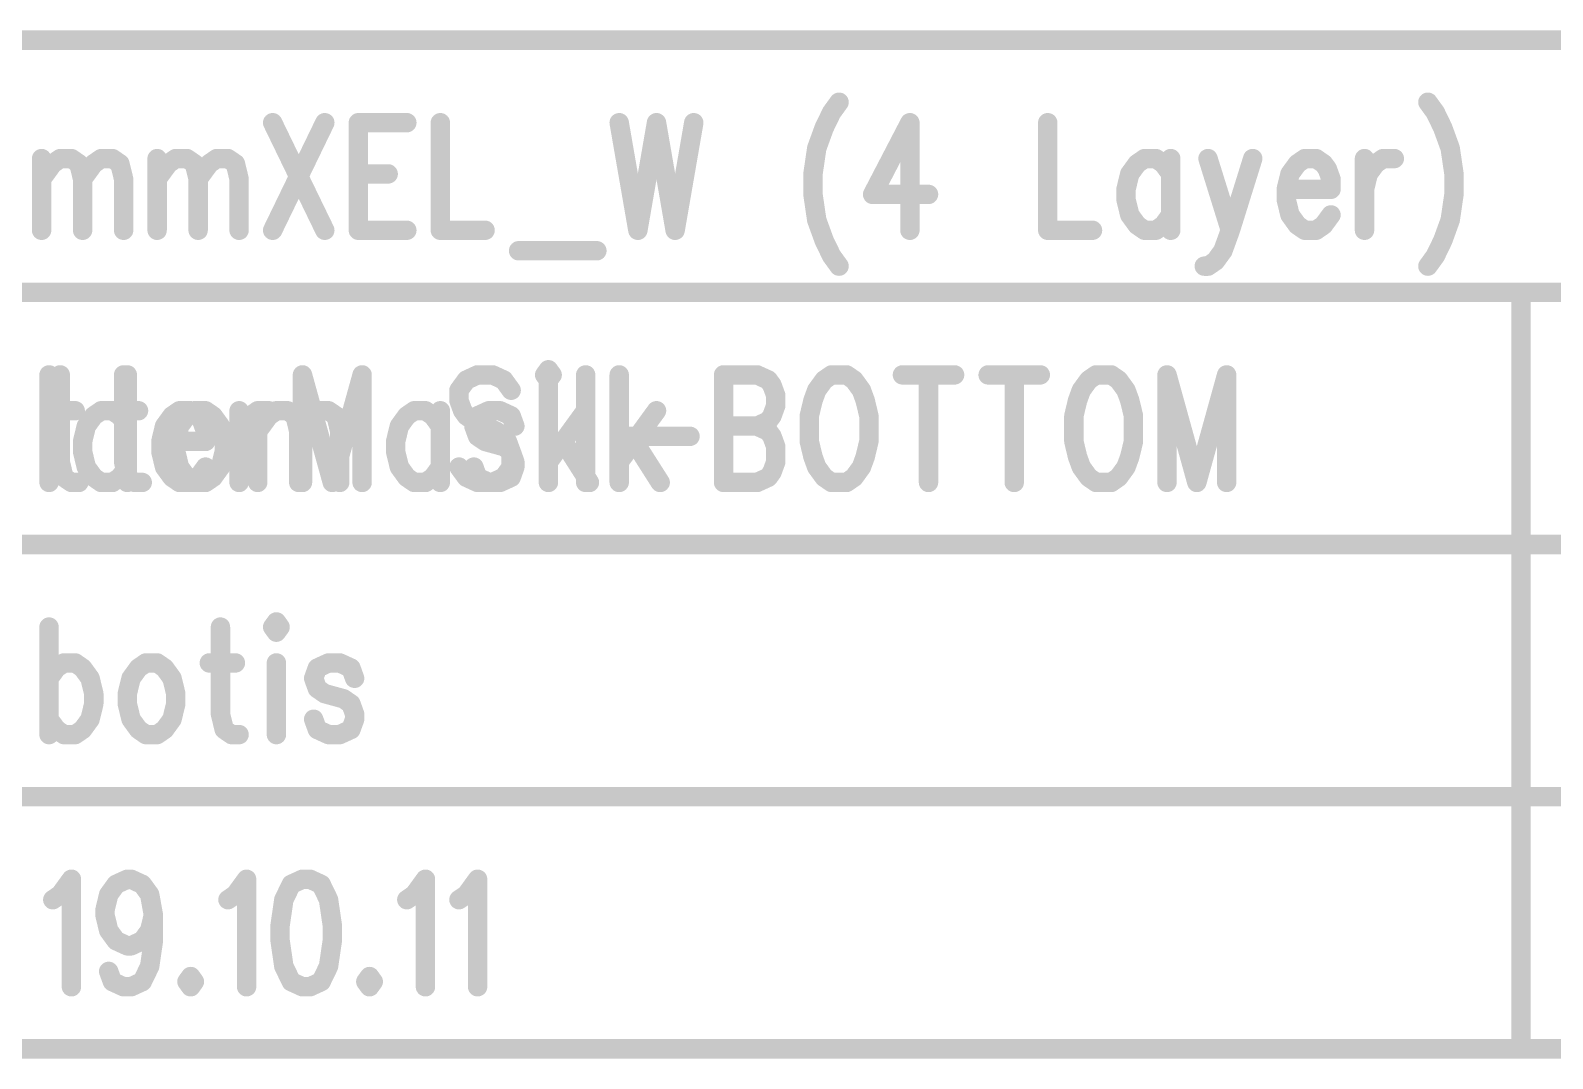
# Model space of a CAD drawing. Extents: x 100 to 144.1, y 93.1 to 144.1.
# Drawn here: x 105.37 to 113.21, y 93.15 to 98.45 of the extents above; entities that cross this region are included whole.
import ezdxf

# ---------------------------------------------------------------- set-up
doc = ezdxf.new("R2010")
doc.units = 0
doc.layers.get('0').update_dxf_attribs({"linetype": 'CONTINUOUS'})
doc.layers.add('MASK-BOTTOM_PHO', color=5, linetype='CONTINUOUS')
doc.layers.add('SILK-BOTTOM_PHO', color=14, linetype='CONTINUOUS')

# ---------------------------------------------------------------- blocks, each defined once
blk = doc.blocks.new('ROUND_1')
at = {"const_width": 0.050038}
blk.add_lwpolyline([(-0.025018, 0, 1), (0.025018, 0, 1)], format="xyb", close=True, dxfattribs=at)

msp = doc.modelspace()

# ---------------------------------------------------------------- linework, layer by layer
at = {"layer": 'MASK-BOTTOM_PHO', "const_width": 0.100076}
for points in [[(127.674878, 98.400108), (100.374958, 98.400108)], [(109.497114, 98.027236), (109.45876, 97.947988)], [(109.535468, 98.080068), (109.497114, 98.027236)], [(112.570006, 98.080068), (112.60836, 98.027236)], [(112.60836, 98.027236), (112.646714, 97.947988)], [(106.6165, 97.974404), (106.885232, 97.419922)], [(106.885232, 97.974404), (106.6165, 97.419922)], [(107.058206, 97.974404), (107.058206, 97.419922)], [(107.058206, 97.974404), (107.307888, 97.974404)], [(107.480608, 97.974404), (107.480608, 97.419922)], [(108.402374, 97.974404), (108.49864, 97.419922)], [(108.594652, 97.974404), (108.49864, 97.419922)], [(108.594652, 97.974404), (108.690664, 97.419922)], [(108.786676, 97.974404), (108.690664, 97.419922)], [(109.45876, 97.947988), (109.420406, 97.842324)], [(109.900466, 97.974404), (109.708442, 97.604834)], [(109.900466, 97.974404), (109.900466, 97.419922)], [(110.610904, 97.974404), (110.610904, 97.419922)], [(112.646714, 97.947988), (112.685068, 97.842324)], [(105.425748, 97.789492), (105.425748, 97.419922)], [(105.483406, 97.763076), (105.52176, 97.789492)], [(105.52176, 97.789492), (105.579418, 97.789492)], [(105.579418, 97.789492), (105.617772, 97.763076)], [(105.694734, 97.763076), (105.733088, 97.789492)], [(105.733088, 97.789492), (105.790746, 97.789492)], [(105.790746, 97.789492), (105.8291, 97.763076)], [(106.021124, 97.789492), (106.021124, 97.419922)], [(106.078782, 97.763076), (106.117136, 97.789492)], [(106.117136, 97.789492), (106.174794, 97.789492)], [(106.174794, 97.789492), (106.213148, 97.763076)], [(106.29011, 97.763076), (106.328464, 97.789492)], [(106.328464, 97.789492), (106.386122, 97.789492)], [(106.386122, 97.789492), (106.424476, 97.763076)], [(109.420406, 97.842324), (109.401102, 97.710498)], [(111.110268, 97.789492), (111.071914, 97.763076)], [(111.167926, 97.789492), (111.110268, 97.789492)], [(111.20628, 97.763076), (111.167926, 97.789492)], [(111.244888, 97.789492), (111.244888, 97.419922)], [(111.436912, 97.789492), (111.551974, 97.419922)], [(111.66729, 97.789492), (111.551974, 97.419922)], [(111.936022, 97.789492), (111.897668, 97.763076)], [(111.99368, 97.789492), (111.936022, 97.789492)], [(112.032034, 97.763076), (111.99368, 97.789492)], [(112.243362, 97.789492), (112.243362, 97.419922)], [(112.30102, 97.763076), (112.339374, 97.789492)], [(112.339374, 97.789492), (112.397032, 97.789492)], [(112.685068, 97.842324), (112.704372, 97.710498)], [(105.425748, 97.684082), (105.483406, 97.763076)], [(105.617772, 97.763076), (105.637076, 97.684082)], [(105.637076, 97.684082), (105.694734, 97.763076)], [(105.8291, 97.763076), (105.848404, 97.684082)], [(106.021124, 97.684082), (106.078782, 97.763076)], [(106.213148, 97.763076), (106.232452, 97.684082)], [(106.232452, 97.684082), (106.29011, 97.763076)], [(106.424476, 97.763076), (106.443526, 97.684082)], [(107.058206, 97.710498), (107.211876, 97.710498)], [(109.401102, 97.710498), (109.401102, 97.604834)], [(111.03356, 97.710498), (111.014256, 97.63125)], [(111.071914, 97.763076), (111.03356, 97.710498)], [(111.244888, 97.710498), (111.20628, 97.763076)], [(111.859314, 97.710498), (111.84001, 97.63125)], [(111.897668, 97.763076), (111.859314, 97.710498)], [(112.051338, 97.736914), (112.032034, 97.763076)], [(112.070642, 97.684082), (112.051338, 97.736914)], [(112.243362, 97.63125), (112.262666, 97.710498)], [(112.262666, 97.710498), (112.30102, 97.763076)], [(112.704372, 97.710498), (112.704372, 97.604834)], [(105.637076, 97.684082), (105.637076, 97.419922)], [(105.848404, 97.684082), (105.848404, 97.419922)], [(106.232452, 97.684082), (106.232452, 97.419922)], [(106.443526, 97.684082), (106.443526, 97.419922)], [(111.014256, 97.63125), (111.014256, 97.578418)], [(111.84001, 97.63125), (112.070642, 97.63125)], [(111.84001, 97.63125), (111.84001, 97.578418)], [(112.070642, 97.63125), (112.070642, 97.684082)], [(109.401102, 97.604834), (109.420406, 97.472754)], [(109.708442, 97.604834), (109.996478, 97.604834)], [(111.014256, 97.578418), (111.03356, 97.49917)], [(111.84001, 97.578418), (111.859314, 97.49917)], [(112.704372, 97.604834), (112.685068, 97.472754)], [(109.420406, 97.472754), (109.45876, 97.36709)], [(111.03356, 97.49917), (111.071914, 97.446338)], [(111.20628, 97.446338), (111.244888, 97.49917)], [(111.859314, 97.49917), (111.897668, 97.446338)], [(112.032034, 97.446338), (112.070642, 97.49917)], [(112.685068, 97.472754), (112.646714, 97.36709)], [(107.058206, 97.419922), (107.307888, 97.419922)], [(107.480608, 97.419922), (107.71124, 97.419922)], [(110.610904, 97.419922), (110.841536, 97.419922)], [(111.071914, 97.446338), (111.110268, 97.419922)], [(111.110268, 97.419922), (111.167926, 97.419922)], [(111.167926, 97.419922), (111.20628, 97.446338)], [(111.551974, 97.419922), (111.51362, 97.314258)], [(111.897668, 97.446338), (111.936022, 97.419922)], [(111.936022, 97.419922), (111.99368, 97.419922)], [(111.99368, 97.419922), (112.032034, 97.446338)], [(107.88396, 97.314258), (108.287312, 97.314258)], [(109.45876, 97.36709), (109.497114, 97.287842)], [(111.51362, 97.314258), (111.475266, 97.261426)], [(112.646714, 97.36709), (112.60836, 97.287842)], [(109.497114, 97.287842), (109.535468, 97.23501)], [(111.436912, 97.23501), (111.417608, 97.23501)], [(111.475266, 97.261426), (111.436912, 97.23501)], [(112.60836, 97.287842), (112.570006, 97.23501)], [(120.525032, 97.099882), (100.050092, 97.099882)], [(113.050066, 97.099882), (113.050066, 93.199966)], [(105.464102, 96.674432), (105.464102, 96.11995)], [(105.867454, 96.674432), (105.867454, 96.11995)], [(106.77017, 96.674432), (106.77017, 96.11995)], [(106.77017, 96.674432), (106.92384, 96.11995)], [(107.07751, 96.674432), (106.92384, 96.11995)], [(107.07751, 96.674432), (107.07751, 96.11995)], [(108.03763, 96.674432), (108.03763, 96.11995)], [(108.940346, 96.674432), (108.940346, 96.11995)], [(108.940346, 96.674432), (109.113066, 96.674432)], [(109.113066, 96.674432), (109.170724, 96.648016)], [(109.497114, 96.674432), (109.45876, 96.648016)], [(109.574076, 96.674432), (109.497114, 96.674432)], [(109.61243, 96.648016), (109.574076, 96.674432)], [(109.862112, 96.674432), (110.130844, 96.674432)], [(109.996478, 96.674432), (109.996478, 96.11995)], [(110.303818, 96.674432), (110.57255, 96.674432)], [(110.438184, 96.674432), (110.438184, 96.11995)], [(110.860586, 96.674432), (110.822232, 96.648016)], [(110.937548, 96.674432), (110.860586, 96.674432)], [(110.975902, 96.648016), (110.937548, 96.674432)], [(111.225584, 96.674432), (111.225584, 96.11995)], [(111.225584, 96.674432), (111.379254, 96.11995)], [(111.532924, 96.674432), (111.379254, 96.11995)], [(111.532924, 96.674432), (111.532924, 96.11995)], [(109.170724, 96.648016), (109.189774, 96.6216)], [(109.189774, 96.6216), (109.209078, 96.568768)], [(109.420406, 96.595184), (109.401102, 96.542352)], [(109.45876, 96.648016), (109.420406, 96.595184)], [(109.650784, 96.595184), (109.61243, 96.648016)], [(109.670088, 96.542352), (109.650784, 96.595184)], [(110.783878, 96.595184), (110.764574, 96.542352)], [(110.822232, 96.648016), (110.783878, 96.595184)], [(111.014256, 96.595184), (110.975902, 96.648016)], [(111.03356, 96.542352), (111.014256, 96.595184)], [(109.209078, 96.515936), (109.189774, 96.463104)], [(109.209078, 96.568768), (109.209078, 96.515936)], [(109.401102, 96.542352), (109.382052, 96.463104)], [(109.689138, 96.463104), (109.670088, 96.542352)], [(110.764574, 96.542352), (110.745524, 96.463104)], [(111.05261, 96.463104), (111.03356, 96.542352)], [(105.694734, 96.463104), (105.656126, 96.410272)], [(105.733088, 96.48952), (105.694734, 96.463104)], [(105.790746, 96.48952), (105.733088, 96.48952)], [(105.8291, 96.463104), (105.790746, 96.48952)], [(105.867454, 96.410272), (105.8291, 96.463104)], [(106.097832, 96.463104), (106.059478, 96.410272)], [(106.13644, 96.48952), (106.097832, 96.463104)], [(106.194098, 96.48952), (106.13644, 96.48952)], [(106.232452, 96.463104), (106.194098, 96.48952)], [(106.251502, 96.436688), (106.232452, 96.463104)], [(106.270806, 96.38411), (106.251502, 96.436688)], [(106.443526, 96.48952), (106.443526, 96.11995)], [(106.46283, 96.410272), (106.501184, 96.463104)], [(106.501184, 96.463104), (106.539538, 96.48952)], [(106.539538, 96.48952), (106.597196, 96.48952)], [(107.307888, 96.463104), (107.269534, 96.410272)], [(107.346242, 96.48952), (107.307888, 96.463104)], [(107.4039, 96.48952), (107.346242, 96.48952)], [(107.442254, 96.463104), (107.4039, 96.48952)], [(107.480608, 96.410272), (107.442254, 96.463104)], [(107.480608, 96.48952), (107.480608, 96.11995)], [(107.672632, 96.463104), (107.653582, 96.410272)], [(107.73029, 96.48952), (107.672632, 96.463104)], [(107.787948, 96.48952), (107.73029, 96.48952)], [(107.845606, 96.463104), (107.787948, 96.48952)], [(107.864656, 96.410272), (107.845606, 96.463104)], [(108.229654, 96.48952), (108.03763, 96.225614)], [(109.170724, 96.436688), (109.113066, 96.410272)], [(109.189774, 96.463104), (109.170724, 96.436688)], [(109.382052, 96.463104), (109.382052, 96.331278)], [(109.689138, 96.331278), (109.689138, 96.463104)], [(110.745524, 96.463104), (110.745524, 96.331278)], [(111.05261, 96.331278), (111.05261, 96.463104)], [(105.656126, 96.410272), (105.637076, 96.331278)], [(106.059478, 96.410272), (106.040428, 96.331278)], [(106.270806, 96.331278), (106.270806, 96.38411)], [(106.443526, 96.331278), (106.46283, 96.410272)], [(107.269534, 96.410272), (107.25023, 96.331278)], [(107.653582, 96.410272), (107.672632, 96.357694)], [(107.672632, 96.357694), (107.71124, 96.331278)], [(108.421678, 96.357694), (108.767372, 96.357694)], [(108.940346, 96.410272), (109.113066, 96.410272)], [(109.113066, 96.410272), (109.170724, 96.38411)], [(109.170724, 96.38411), (109.189774, 96.357694)], [(109.189774, 96.357694), (109.209078, 96.304862)], [(105.637076, 96.331278), (105.637076, 96.278446)], [(105.637076, 96.278446), (105.656126, 96.199198)], [(106.040428, 96.331278), (106.270806, 96.331278)], [(106.040428, 96.331278), (106.040428, 96.278446)], [(106.040428, 96.278446), (106.059478, 96.199198)], [(107.25023, 96.331278), (107.25023, 96.278446)], [(107.25023, 96.278446), (107.269534, 96.199198)], [(107.71124, 96.331278), (107.807252, 96.304862)], [(107.807252, 96.304862), (107.845606, 96.278446)], [(107.845606, 96.278446), (107.864656, 96.225614)], [(108.114338, 96.331278), (108.248958, 96.11995)], [(109.209078, 96.304862), (109.209078, 96.225614)], [(109.382052, 96.331278), (109.401102, 96.25203)], [(109.670088, 96.25203), (109.689138, 96.331278)], [(110.745524, 96.331278), (110.764574, 96.25203)], [(111.03356, 96.25203), (111.05261, 96.331278)], [(107.864656, 96.225614), (107.864656, 96.199198)], [(109.209078, 96.225614), (109.189774, 96.172782)], [(109.401102, 96.25203), (109.420406, 96.199198)], [(109.650784, 96.199198), (109.670088, 96.25203)], [(110.764574, 96.25203), (110.783878, 96.199198)], [(111.014256, 96.199198), (111.03356, 96.25203)], [(105.656126, 96.199198), (105.694734, 96.146366)], [(105.694734, 96.146366), (105.733088, 96.11995)], [(105.790746, 96.11995), (105.8291, 96.146366)], [(105.8291, 96.146366), (105.867454, 96.199198)], [(106.059478, 96.199198), (106.097832, 96.146366)], [(106.097832, 96.146366), (106.13644, 96.11995)], [(106.194098, 96.11995), (106.232452, 96.146366)], [(106.232452, 96.146366), (106.270806, 96.199198)], [(107.269534, 96.199198), (107.307888, 96.146366)], [(107.307888, 96.146366), (107.346242, 96.11995)], [(107.4039, 96.11995), (107.442254, 96.146366)], [(107.442254, 96.146366), (107.480608, 96.199198)], [(107.672632, 96.146366), (107.653582, 96.199198)], [(107.73029, 96.11995), (107.672632, 96.146366)], [(107.845606, 96.146366), (107.787948, 96.11995)], [(107.864656, 96.199198), (107.845606, 96.146366)], [(109.170724, 96.146366), (109.113066, 96.11995)], [(109.189774, 96.172782), (109.170724, 96.146366)], [(109.420406, 96.199198), (109.45876, 96.146366)], [(109.45876, 96.146366), (109.497114, 96.11995)], [(109.574076, 96.11995), (109.61243, 96.146366)], [(109.61243, 96.146366), (109.650784, 96.199198)], [(110.783878, 96.199198), (110.822232, 96.146366)], [(110.822232, 96.146366), (110.860586, 96.11995)], [(110.937548, 96.11995), (110.975902, 96.146366)], [(110.975902, 96.146366), (111.014256, 96.199198)], [(105.733088, 96.11995), (105.790746, 96.11995)], [(106.13644, 96.11995), (106.194098, 96.11995)], [(107.346242, 96.11995), (107.4039, 96.11995)], [(107.787948, 96.11995), (107.73029, 96.11995)], [(109.113066, 96.11995), (108.940346, 96.11995)], [(109.497114, 96.11995), (109.574076, 96.11995)], [(110.860586, 96.11995), (110.937548, 96.11995)], [(120.525032, 95.79991), (100.050092, 95.79991)], [(105.464102, 95.37446), (105.464102, 94.819978)], [(106.347514, 95.37446), (106.347514, 94.925642)], [(106.635804, 95.400876), (106.6165, 95.37446)], [(106.6165, 95.37446), (106.635804, 95.348044)], [(106.654854, 95.37446), (106.635804, 95.400876)], [(106.635804, 95.348044), (106.654854, 95.37446)], [(105.50271, 95.163132), (105.541064, 95.189548)], [(105.541064, 95.189548), (105.598722, 95.189548)], [(105.598722, 95.189548), (105.637076, 95.163132)], [(105.963466, 95.189548), (105.925112, 95.163132)], [(106.021124, 95.189548), (105.963466, 95.189548)], [(106.059478, 95.163132), (106.021124, 95.189548)], [(106.29011, 95.189548), (106.424476, 95.189548)], [(106.635804, 95.189548), (106.635804, 94.819978)], [(106.904536, 95.189548), (106.846878, 95.163132)], [(106.962194, 95.189548), (106.904536, 95.189548)], [(107.019852, 95.163132), (106.962194, 95.189548)], [(105.464102, 95.1103), (105.50271, 95.163132)], [(105.637076, 95.163132), (105.67543, 95.1103)], [(105.67543, 95.1103), (105.694734, 95.031052)], [(105.886758, 95.1103), (105.867454, 95.031052)], [(105.925112, 95.163132), (105.886758, 95.1103)], [(106.097832, 95.1103), (106.059478, 95.163132)], [(106.117136, 95.031052), (106.097832, 95.1103)], [(106.846878, 95.163132), (106.827828, 95.1103)], [(106.827828, 95.1103), (106.846878, 95.057468)], [(107.038902, 95.1103), (107.019852, 95.163132)], [(105.694734, 95.031052), (105.694734, 94.978474)], [(105.867454, 95.031052), (105.867454, 94.978474)], [(106.117136, 94.978474), (106.117136, 95.031052)], [(106.846878, 95.057468), (106.885232, 95.031052)], [(106.885232, 95.031052), (106.981244, 95.00489)], [(105.694734, 94.978474), (105.67543, 94.899226)], [(105.867454, 94.978474), (105.886758, 94.899226)], [(106.097832, 94.899226), (106.117136, 94.978474)], [(106.981244, 95.00489), (107.019852, 94.978474)], [(107.019852, 94.978474), (107.038902, 94.925642)], [(105.50271, 94.846394), (105.464102, 94.899226)], [(105.67543, 94.899226), (105.637076, 94.846394)], [(105.886758, 94.899226), (105.925112, 94.846394)], [(106.059478, 94.846394), (106.097832, 94.899226)], [(106.347514, 94.925642), (106.366818, 94.846394)], [(106.846878, 94.846394), (106.827828, 94.899226)], [(107.038902, 94.899226), (107.019852, 94.846394)], [(107.038902, 94.925642), (107.038902, 94.899226)], [(105.541064, 94.819978), (105.50271, 94.846394)], [(105.598722, 94.819978), (105.541064, 94.819978)], [(105.637076, 94.846394), (105.598722, 94.819978)], [(105.925112, 94.846394), (105.963466, 94.819978)], [(105.963466, 94.819978), (106.021124, 94.819978)], [(106.021124, 94.819978), (106.059478, 94.846394)], [(106.366818, 94.846394), (106.405172, 94.819978)], [(106.405172, 94.819978), (106.443526, 94.819978)], [(106.904536, 94.819978), (106.846878, 94.846394)], [(106.962194, 94.819978), (106.904536, 94.819978)], [(107.019852, 94.846394), (106.962194, 94.819978)], [(120.525032, 94.499938), (100.050092, 94.499938)], [(105.52176, 93.99524), (105.579418, 94.074488)], [(105.579418, 94.074488), (105.579418, 93.520006)], [(105.771442, 93.99524), (105.809796, 94.048072)], [(105.809796, 94.048072), (105.867454, 94.074488)], [(105.867454, 94.074488), (105.886758, 94.074488)], [(105.886758, 94.074488), (105.944416, 94.048072)], [(105.944416, 94.048072), (105.98277, 93.99524)], [(106.424476, 93.99524), (106.482134, 94.074488)], [(106.482134, 94.074488), (106.482134, 93.520006)], [(106.712512, 94.048072), (106.674158, 93.968824)], [(106.77017, 94.074488), (106.712512, 94.048072)], [(106.808524, 94.074488), (106.77017, 94.074488)], [(106.866182, 94.048072), (106.808524, 94.074488)], [(106.904536, 93.968824), (106.866182, 94.048072)], [(107.346242, 93.99524), (107.4039, 94.074488)], [(107.4039, 94.074488), (107.4039, 93.520006)], [(107.615228, 93.99524), (107.672632, 94.074488)], [(107.672632, 94.074488), (107.672632, 93.520006)], [(105.483406, 93.968824), (105.52176, 93.99524)], [(105.752392, 93.915992), (105.771442, 93.99524)], [(105.98277, 93.99524), (106.00182, 93.889576)], [(106.386122, 93.968824), (106.424476, 93.99524)], [(106.674158, 93.968824), (106.654854, 93.836744)], [(106.92384, 93.836744), (106.904536, 93.968824)], [(107.307888, 93.968824), (107.346242, 93.99524)], [(107.57662, 93.968824), (107.615228, 93.99524)], [(105.752392, 93.889576), (105.752392, 93.915992)], [(105.771442, 93.810328), (105.752392, 93.889576)], [(106.00182, 93.889576), (105.98277, 93.810328)], [(106.00182, 93.889576), (106.00182, 93.757496)], [(105.809796, 93.757496), (105.771442, 93.810328)], [(105.98277, 93.810328), (105.944416, 93.757496)], [(106.654854, 93.836744), (106.654854, 93.757496)], [(106.92384, 93.757496), (106.92384, 93.836744)], [(105.867454, 93.73108), (105.809796, 93.757496)], [(105.886758, 93.73108), (105.867454, 93.73108)], [(105.944416, 93.757496), (105.886758, 93.73108)], [(106.00182, 93.757496), (105.98277, 93.62567)], [(106.654854, 93.757496), (106.674158, 93.62567)], [(106.904536, 93.62567), (106.92384, 93.757496)], [(105.98277, 93.62567), (105.944416, 93.546422)], [(106.674158, 93.62567), (106.712512, 93.546422)], [(106.866182, 93.546422), (106.904536, 93.62567)], [(105.790746, 93.546422), (105.771442, 93.599254)], [(105.848404, 93.520006), (105.790746, 93.546422)], [(105.944416, 93.546422), (105.886758, 93.520006)], [(106.194098, 93.572838), (106.174794, 93.546422)], [(106.174794, 93.546422), (106.194098, 93.520006)], [(106.213148, 93.546422), (106.194098, 93.572838)], [(106.194098, 93.520006), (106.213148, 93.546422)], [(106.712512, 93.546422), (106.77017, 93.520006)], [(106.808524, 93.520006), (106.866182, 93.546422)], [(107.115864, 93.572838), (107.09656, 93.546422)], [(107.09656, 93.546422), (107.115864, 93.520006)], [(107.134914, 93.546422), (107.115864, 93.572838)], [(107.115864, 93.520006), (107.134914, 93.546422)], [(105.886758, 93.520006), (105.848404, 93.520006)], [(106.77017, 93.520006), (106.808524, 93.520006)], [(100.374958, 93.199966), (127.674878, 93.199966)]]:
    msp.add_lwpolyline(points, dxfattribs=at)
at = {"layer": 'SILK-BOTTOM_PHO', "const_width": 0.100076}
for points in [[(127.674878, 98.400108), (100.374958, 98.400108)], [(109.497114, 98.027236), (109.45876, 97.947988)], [(109.535468, 98.080068), (109.497114, 98.027236)], [(112.570006, 98.080068), (112.60836, 98.027236)], [(112.60836, 98.027236), (112.646714, 97.947988)], [(106.6165, 97.974404), (106.885232, 97.419922)], [(106.885232, 97.974404), (106.6165, 97.419922)], [(107.058206, 97.974404), (107.058206, 97.419922)], [(107.058206, 97.974404), (107.307888, 97.974404)], [(107.480608, 97.974404), (107.480608, 97.419922)], [(108.402374, 97.974404), (108.49864, 97.419922)], [(108.594652, 97.974404), (108.49864, 97.419922)], [(108.594652, 97.974404), (108.690664, 97.419922)], [(108.786676, 97.974404), (108.690664, 97.419922)], [(109.45876, 97.947988), (109.420406, 97.842324)], [(109.900466, 97.974404), (109.708442, 97.604834)], [(109.900466, 97.974404), (109.900466, 97.419922)], [(110.610904, 97.974404), (110.610904, 97.419922)], [(112.646714, 97.947988), (112.685068, 97.842324)], [(105.425748, 97.789492), (105.425748, 97.419922)], [(105.483406, 97.763076), (105.52176, 97.789492)], [(105.52176, 97.789492), (105.579418, 97.789492)], [(105.579418, 97.789492), (105.617772, 97.763076)], [(105.694734, 97.763076), (105.733088, 97.789492)], [(105.733088, 97.789492), (105.790746, 97.789492)], [(105.790746, 97.789492), (105.8291, 97.763076)], [(106.021124, 97.789492), (106.021124, 97.419922)], [(106.078782, 97.763076), (106.117136, 97.789492)], [(106.117136, 97.789492), (106.174794, 97.789492)], [(106.174794, 97.789492), (106.213148, 97.763076)], [(106.29011, 97.763076), (106.328464, 97.789492)], [(106.328464, 97.789492), (106.386122, 97.789492)], [(106.386122, 97.789492), (106.424476, 97.763076)], [(109.420406, 97.842324), (109.401102, 97.710498)], [(111.110268, 97.789492), (111.071914, 97.763076)], [(111.167926, 97.789492), (111.110268, 97.789492)], [(111.20628, 97.763076), (111.167926, 97.789492)], [(111.244888, 97.789492), (111.244888, 97.419922)], [(111.436912, 97.789492), (111.551974, 97.419922)], [(111.66729, 97.789492), (111.551974, 97.419922)], [(111.936022, 97.789492), (111.897668, 97.763076)], [(111.99368, 97.789492), (111.936022, 97.789492)], [(112.032034, 97.763076), (111.99368, 97.789492)], [(112.243362, 97.789492), (112.243362, 97.419922)], [(112.30102, 97.763076), (112.339374, 97.789492)], [(112.339374, 97.789492), (112.397032, 97.789492)], [(112.685068, 97.842324), (112.704372, 97.710498)], [(105.425748, 97.684082), (105.483406, 97.763076)], [(105.617772, 97.763076), (105.637076, 97.684082)], [(105.637076, 97.684082), (105.694734, 97.763076)], [(105.8291, 97.763076), (105.848404, 97.684082)], [(106.021124, 97.684082), (106.078782, 97.763076)], [(106.213148, 97.763076), (106.232452, 97.684082)], [(106.232452, 97.684082), (106.29011, 97.763076)], [(106.424476, 97.763076), (106.443526, 97.684082)], [(107.058206, 97.710498), (107.211876, 97.710498)], [(109.401102, 97.710498), (109.401102, 97.604834)], [(111.03356, 97.710498), (111.014256, 97.63125)], [(111.071914, 97.763076), (111.03356, 97.710498)], [(111.244888, 97.710498), (111.20628, 97.763076)], [(111.859314, 97.710498), (111.84001, 97.63125)], [(111.897668, 97.763076), (111.859314, 97.710498)], [(112.051338, 97.736914), (112.032034, 97.763076)], [(112.070642, 97.684082), (112.051338, 97.736914)], [(112.243362, 97.63125), (112.262666, 97.710498)], [(112.262666, 97.710498), (112.30102, 97.763076)], [(112.704372, 97.710498), (112.704372, 97.604834)], [(105.637076, 97.684082), (105.637076, 97.419922)], [(105.848404, 97.684082), (105.848404, 97.419922)], [(106.232452, 97.684082), (106.232452, 97.419922)], [(106.443526, 97.684082), (106.443526, 97.419922)], [(111.014256, 97.63125), (111.014256, 97.578418)], [(111.84001, 97.63125), (112.070642, 97.63125)], [(111.84001, 97.63125), (111.84001, 97.578418)], [(112.070642, 97.63125), (112.070642, 97.684082)], [(109.401102, 97.604834), (109.420406, 97.472754)], [(109.708442, 97.604834), (109.996478, 97.604834)], [(111.014256, 97.578418), (111.03356, 97.49917)], [(111.84001, 97.578418), (111.859314, 97.49917)], [(112.704372, 97.604834), (112.685068, 97.472754)], [(109.420406, 97.472754), (109.45876, 97.36709)], [(111.03356, 97.49917), (111.071914, 97.446338)], [(111.20628, 97.446338), (111.244888, 97.49917)], [(111.859314, 97.49917), (111.897668, 97.446338)], [(112.032034, 97.446338), (112.070642, 97.49917)], [(112.685068, 97.472754), (112.646714, 97.36709)], [(107.058206, 97.419922), (107.307888, 97.419922)], [(107.480608, 97.419922), (107.71124, 97.419922)], [(110.610904, 97.419922), (110.841536, 97.419922)], [(111.071914, 97.446338), (111.110268, 97.419922)], [(111.110268, 97.419922), (111.167926, 97.419922)], [(111.167926, 97.419922), (111.20628, 97.446338)], [(111.551974, 97.419922), (111.51362, 97.314258)], [(111.897668, 97.446338), (111.936022, 97.419922)], [(111.936022, 97.419922), (111.99368, 97.419922)], [(111.99368, 97.419922), (112.032034, 97.446338)], [(107.88396, 97.314258), (108.287312, 97.314258)], [(109.45876, 97.36709), (109.497114, 97.287842)], [(111.51362, 97.314258), (111.475266, 97.261426)], [(112.646714, 97.36709), (112.60836, 97.287842)], [(109.497114, 97.287842), (109.535468, 97.23501)], [(111.436912, 97.23501), (111.417608, 97.23501)], [(111.475266, 97.261426), (111.436912, 97.23501)], [(112.60836, 97.287842), (112.570006, 97.23501)], [(120.525032, 97.099882), (100.050092, 97.099882)], [(113.050066, 97.099882), (113.050066, 93.199966)], [(105.52176, 96.674432), (105.52176, 96.225614)], [(105.848404, 96.674432), (105.848404, 96.225614)], [(107.672632, 96.674432), (107.615228, 96.648016)], [(107.749594, 96.674432), (107.672632, 96.674432)], [(107.807252, 96.648016), (107.749594, 96.674432)], [(108.03763, 96.700848), (108.018326, 96.674432)], [(108.018326, 96.674432), (108.03763, 96.648016)], [(108.056934, 96.674432), (108.03763, 96.700848)], [(108.03763, 96.648016), (108.056934, 96.674432)], [(108.229654, 96.674432), (108.229654, 96.11995)], [(108.402374, 96.674432), (108.402374, 96.11995)], [(107.615228, 96.648016), (107.57662, 96.595184)], [(107.57662, 96.595184), (107.57662, 96.542352)], [(107.845606, 96.595184), (107.807252, 96.648016)], [(107.57662, 96.542352), (107.595924, 96.48952)], [(105.464102, 96.48952), (105.598722, 96.48952)], [(105.790746, 96.48952), (105.925112, 96.48952)], [(106.174794, 96.463104), (106.13644, 96.410272)], [(106.213148, 96.48952), (106.174794, 96.463104)], [(106.270806, 96.48952), (106.213148, 96.48952)], [(106.30916, 96.463104), (106.270806, 96.48952)], [(106.347514, 96.410272), (106.30916, 96.463104)], [(106.539538, 96.48952), (106.539538, 96.11995)], [(106.539538, 96.38411), (106.597196, 96.463104)], [(106.597196, 96.463104), (106.635804, 96.48952)], [(106.635804, 96.48952), (106.693208, 96.48952)], [(106.693208, 96.48952), (106.731816, 96.463104)], [(106.731816, 96.463104), (106.750866, 96.38411)], [(106.750866, 96.38411), (106.808524, 96.463104)], [(106.808524, 96.463104), (106.846878, 96.48952)], [(106.846878, 96.48952), (106.904536, 96.48952)], [(106.904536, 96.48952), (106.94289, 96.463104)], [(106.94289, 96.463104), (106.962194, 96.38411)], [(107.595924, 96.48952), (107.615228, 96.463104)], [(107.615228, 96.463104), (107.653582, 96.436688)], [(107.653582, 96.436688), (107.768644, 96.38411)], [(108.03763, 96.48952), (108.03763, 96.11995)], [(108.594652, 96.48952), (108.402374, 96.225614)], [(106.13644, 96.410272), (106.117136, 96.331278)], [(106.366818, 96.331278), (106.347514, 96.410272)], [(106.750866, 96.38411), (106.750866, 96.11995)], [(106.962194, 96.38411), (106.962194, 96.11995)], [(107.768644, 96.38411), (107.807252, 96.357694)], [(107.807252, 96.357694), (107.826302, 96.331278)], [(106.117136, 96.331278), (106.117136, 96.278446)], [(106.117136, 96.278446), (106.13644, 96.199198)], [(106.347514, 96.199198), (106.366818, 96.278446)], [(106.366818, 96.278446), (106.366818, 96.331278)], [(107.826302, 96.331278), (107.845606, 96.278446)], [(107.845606, 96.278446), (107.845606, 96.199198)], [(108.479336, 96.331278), (108.613702, 96.11995)], [(105.52176, 96.225614), (105.541064, 96.146366)], [(105.848404, 96.225614), (105.867454, 96.146366)], [(105.541064, 96.146366), (105.579418, 96.11995)], [(105.867454, 96.146366), (105.905808, 96.11995)], [(106.13644, 96.199198), (106.174794, 96.146366)], [(106.174794, 96.146366), (106.213148, 96.11995)], [(106.270806, 96.11995), (106.30916, 96.146366)], [(106.30916, 96.146366), (106.347514, 96.199198)], [(107.615228, 96.146366), (107.57662, 96.199198)], [(107.672632, 96.11995), (107.615228, 96.146366)], [(107.807252, 96.146366), (107.749594, 96.11995)], [(107.845606, 96.199198), (107.807252, 96.146366)], [(105.579418, 96.11995), (105.617772, 96.11995)], [(105.905808, 96.11995), (105.944416, 96.11995)], [(106.213148, 96.11995), (106.270806, 96.11995)], [(107.749594, 96.11995), (107.672632, 96.11995)], [(120.525032, 95.79991), (100.050092, 95.79991)], [(105.464102, 95.37446), (105.464102, 94.819978)], [(106.347514, 95.37446), (106.347514, 94.925642)], [(106.635804, 95.400876), (106.6165, 95.37446)], [(106.6165, 95.37446), (106.635804, 95.348044)], [(106.654854, 95.37446), (106.635804, 95.400876)], [(106.635804, 95.348044), (106.654854, 95.37446)], [(105.50271, 95.163132), (105.541064, 95.189548)], [(105.541064, 95.189548), (105.598722, 95.189548)], [(105.598722, 95.189548), (105.637076, 95.163132)], [(105.963466, 95.189548), (105.925112, 95.163132)], [(106.021124, 95.189548), (105.963466, 95.189548)], [(106.059478, 95.163132), (106.021124, 95.189548)], [(106.29011, 95.189548), (106.424476, 95.189548)], [(106.635804, 95.189548), (106.635804, 94.819978)], [(106.904536, 95.189548), (106.846878, 95.163132)], [(106.962194, 95.189548), (106.904536, 95.189548)], [(107.019852, 95.163132), (106.962194, 95.189548)], [(105.464102, 95.1103), (105.50271, 95.163132)], [(105.637076, 95.163132), (105.67543, 95.1103)], [(105.67543, 95.1103), (105.694734, 95.031052)], [(105.886758, 95.1103), (105.867454, 95.031052)], [(105.925112, 95.163132), (105.886758, 95.1103)], [(106.097832, 95.1103), (106.059478, 95.163132)], [(106.117136, 95.031052), (106.097832, 95.1103)], [(106.846878, 95.163132), (106.827828, 95.1103)], [(106.827828, 95.1103), (106.846878, 95.057468)], [(107.038902, 95.1103), (107.019852, 95.163132)], [(105.694734, 95.031052), (105.694734, 94.978474)], [(105.867454, 95.031052), (105.867454, 94.978474)], [(106.117136, 94.978474), (106.117136, 95.031052)], [(106.846878, 95.057468), (106.885232, 95.031052)], [(106.885232, 95.031052), (106.981244, 95.00489)], [(105.694734, 94.978474), (105.67543, 94.899226)], [(105.867454, 94.978474), (105.886758, 94.899226)], [(106.097832, 94.899226), (106.117136, 94.978474)], [(106.981244, 95.00489), (107.019852, 94.978474)], [(107.019852, 94.978474), (107.038902, 94.925642)], [(105.50271, 94.846394), (105.464102, 94.899226)], [(105.67543, 94.899226), (105.637076, 94.846394)], [(105.886758, 94.899226), (105.925112, 94.846394)], [(106.059478, 94.846394), (106.097832, 94.899226)], [(106.347514, 94.925642), (106.366818, 94.846394)], [(106.846878, 94.846394), (106.827828, 94.899226)], [(107.038902, 94.899226), (107.019852, 94.846394)], [(107.038902, 94.925642), (107.038902, 94.899226)], [(105.541064, 94.819978), (105.50271, 94.846394)], [(105.598722, 94.819978), (105.541064, 94.819978)], [(105.637076, 94.846394), (105.598722, 94.819978)], [(105.925112, 94.846394), (105.963466, 94.819978)], [(105.963466, 94.819978), (106.021124, 94.819978)], [(106.021124, 94.819978), (106.059478, 94.846394)], [(106.366818, 94.846394), (106.405172, 94.819978)], [(106.405172, 94.819978), (106.443526, 94.819978)], [(106.904536, 94.819978), (106.846878, 94.846394)], [(106.962194, 94.819978), (106.904536, 94.819978)], [(107.019852, 94.846394), (106.962194, 94.819978)], [(120.525032, 94.499938), (100.050092, 94.499938)], [(105.52176, 93.99524), (105.579418, 94.074488)], [(105.579418, 94.074488), (105.579418, 93.520006)], [(105.771442, 93.99524), (105.809796, 94.048072)], [(105.809796, 94.048072), (105.867454, 94.074488)], [(105.867454, 94.074488), (105.886758, 94.074488)], [(105.886758, 94.074488), (105.944416, 94.048072)], [(105.944416, 94.048072), (105.98277, 93.99524)], [(106.424476, 93.99524), (106.482134, 94.074488)], [(106.482134, 94.074488), (106.482134, 93.520006)], [(106.712512, 94.048072), (106.674158, 93.968824)], [(106.77017, 94.074488), (106.712512, 94.048072)], [(106.808524, 94.074488), (106.77017, 94.074488)], [(106.866182, 94.048072), (106.808524, 94.074488)], [(106.904536, 93.968824), (106.866182, 94.048072)], [(107.346242, 93.99524), (107.4039, 94.074488)], [(107.4039, 94.074488), (107.4039, 93.520006)], [(107.615228, 93.99524), (107.672632, 94.074488)], [(107.672632, 94.074488), (107.672632, 93.520006)], [(105.483406, 93.968824), (105.52176, 93.99524)], [(105.752392, 93.915992), (105.771442, 93.99524)], [(105.98277, 93.99524), (106.00182, 93.889576)], [(106.386122, 93.968824), (106.424476, 93.99524)], [(106.674158, 93.968824), (106.654854, 93.836744)], [(106.92384, 93.836744), (106.904536, 93.968824)], [(107.307888, 93.968824), (107.346242, 93.99524)], [(107.57662, 93.968824), (107.615228, 93.99524)], [(105.752392, 93.889576), (105.752392, 93.915992)], [(105.771442, 93.810328), (105.752392, 93.889576)], [(106.00182, 93.889576), (105.98277, 93.810328)], [(106.00182, 93.889576), (106.00182, 93.757496)], [(105.809796, 93.757496), (105.771442, 93.810328)], [(105.98277, 93.810328), (105.944416, 93.757496)], [(106.654854, 93.836744), (106.654854, 93.757496)], [(106.92384, 93.757496), (106.92384, 93.836744)], [(105.867454, 93.73108), (105.809796, 93.757496)], [(105.886758, 93.73108), (105.867454, 93.73108)], [(105.944416, 93.757496), (105.886758, 93.73108)], [(106.00182, 93.757496), (105.98277, 93.62567)], [(106.654854, 93.757496), (106.674158, 93.62567)], [(106.904536, 93.62567), (106.92384, 93.757496)], [(105.98277, 93.62567), (105.944416, 93.546422)], [(106.674158, 93.62567), (106.712512, 93.546422)], [(106.866182, 93.546422), (106.904536, 93.62567)], [(105.790746, 93.546422), (105.771442, 93.599254)], [(105.848404, 93.520006), (105.790746, 93.546422)], [(105.944416, 93.546422), (105.886758, 93.520006)], [(106.194098, 93.572838), (106.174794, 93.546422)], [(106.174794, 93.546422), (106.194098, 93.520006)], [(106.213148, 93.546422), (106.194098, 93.572838)], [(106.194098, 93.520006), (106.213148, 93.546422)], [(106.712512, 93.546422), (106.77017, 93.520006)], [(106.808524, 93.520006), (106.866182, 93.546422)], [(107.115864, 93.572838), (107.09656, 93.546422)], [(107.09656, 93.546422), (107.115864, 93.520006)], [(107.134914, 93.546422), (107.115864, 93.572838)], [(107.115864, 93.520006), (107.134914, 93.546422)], [(105.886758, 93.520006), (105.848404, 93.520006)], [(106.77017, 93.520006), (106.808524, 93.520006)], [(100.374958, 93.199966), (127.674878, 93.199966)]]:
    msp.add_lwpolyline(points, dxfattribs=at)

# ---------------------------------------------------------------- block references
at = {"layer": 'MASK-BOTTOM_PHO'}
for p in [(109.497114, 98.027236), (109.535468, 98.080068), (112.570006, 98.080068), (112.60836, 98.027236), (106.6165, 97.974404), (106.885232, 97.974404), (107.058206, 97.974404), (107.058206, 97.974404), (107.307888, 97.974404), (107.480608, 97.974404), (108.402374, 97.974404), (108.594652, 97.974404), (108.594652, 97.974404), (108.786676, 97.974404), (109.45876, 97.947988), (109.900466, 97.974404), (109.900466, 97.974404), (110.610904, 97.974404), (112.646714, 97.947988), (105.425748, 97.789492), (105.52176, 97.789492), (105.579418, 97.789492), (105.733088, 97.789492), (105.790746, 97.789492), (106.021124, 97.789492), (106.117136, 97.789492), (106.174794, 97.789492), (106.328464, 97.789492), (106.386122, 97.789492), (109.420406, 97.842324), (111.110268, 97.789492), (111.167926, 97.789492), (111.244888, 97.789492), (111.436912, 97.789492), (111.66729, 97.789492), (111.936022, 97.789492), (111.99368, 97.789492), (112.243362, 97.789492), (112.339374, 97.789492), (112.397032, 97.789492), (112.685068, 97.842324), (105.483406, 97.763076), (105.483406, 97.763076), (105.617772, 97.763076), (105.617772, 97.763076), (105.694734, 97.763076), (105.694734, 97.763076), (105.8291, 97.763076), (105.8291, 97.763076), (106.078782, 97.763076), (106.078782, 97.763076), (106.213148, 97.763076), (106.213148, 97.763076), (106.29011, 97.763076), (106.29011, 97.763076), (106.424476, 97.763076), (106.424476, 97.763076), (107.058206, 97.710498), (107.211876, 97.710498), (109.401102, 97.710498), (111.03356, 97.710498), (111.071914, 97.763076), (111.071914, 97.763076), (111.20628, 97.763076), (111.20628, 97.763076), (111.244888, 97.710498), (111.859314, 97.710498), (111.897668, 97.763076), (111.897668, 97.763076), (112.032034, 97.763076), (112.032034, 97.763076), (112.051338, 97.736914), (112.262666, 97.710498), (112.30102, 97.763076), (112.30102, 97.763076), (112.704372, 97.710498), (105.425748, 97.684082), (105.637076, 97.684082), (105.637076, 97.684082), (105.848404, 97.684082), (106.021124, 97.684082), (106.232452, 97.684082), (106.232452, 97.684082), (106.443526, 97.684082), (111.014256, 97.63125), (111.84001, 97.63125), (111.84001, 97.63125), (112.070642, 97.684082), (112.070642, 97.63125), (112.243362, 97.63125), (109.401102, 97.604834), (109.708442, 97.604834), (109.996478, 97.604834), (111.014256, 97.578418), (111.84001, 97.578418), (112.704372, 97.604834), (109.420406, 97.472754), (111.03356, 97.49917), (111.244888, 97.49917), (111.859314, 97.49917), (112.070642, 97.49917), (112.685068, 97.472754), (105.425748, 97.419922), (105.637076, 97.419922), (105.848404, 97.419922), (106.021124, 97.419922), (106.232452, 97.419922), (106.443526, 97.419922), (106.6165, 97.419922), (106.885232, 97.419922), (107.058206, 97.419922), (107.058206, 97.419922), (107.307888, 97.419922), (107.480608, 97.419922), (107.71124, 97.419922), (108.49864, 97.419922), (108.49864, 97.419922), (108.690664, 97.419922), (108.690664, 97.419922), (109.900466, 97.419922), (110.610904, 97.419922), (110.841536, 97.419922), (111.071914, 97.446338), (111.110268, 97.419922), (111.167926, 97.419922), (111.20628, 97.446338), (111.244888, 97.419922), (111.551974, 97.419922), (111.551974, 97.419922), (111.897668, 97.446338), (111.936022, 97.419922), (111.99368, 97.419922), (112.032034, 97.446338), (112.243362, 97.419922), (107.88396, 97.314258), (108.287312, 97.314258), (109.45876, 97.36709), (111.51362, 97.314258), (112.646714, 97.36709), (109.497114, 97.287842), (109.535468, 97.23501), (111.417608, 97.23501), (111.436912, 97.23501), (111.475266, 97.261426), (112.570006, 97.23501), (112.60836, 97.287842), (113.050066, 97.099882), (105.464102, 96.674432), (105.867454, 96.674432), (106.77017, 96.674432), (106.77017, 96.674432), (107.07751, 96.674432), (107.07751, 96.674432), (108.03763, 96.674432), (108.940346, 96.674432), (108.940346, 96.674432), (109.113066, 96.674432), (109.497114, 96.674432), (109.497114, 96.674432), (109.574076, 96.674432), (109.862112, 96.674432), (109.996478, 96.674432), (110.130844, 96.674432), (110.303818, 96.674432), (110.438184, 96.674432), (110.57255, 96.674432), (110.860586, 96.674432), (110.860586, 96.674432), (110.937548, 96.674432), (111.225584, 96.674432), (111.225584, 96.674432), (111.532924, 96.674432), (111.532924, 96.674432), (109.170724, 96.648016), (109.189774, 96.6216), (109.420406, 96.595184), (109.45876, 96.648016), (109.61243, 96.648016), (109.650784, 96.595184), (110.783878, 96.595184), (110.822232, 96.648016), (110.975902, 96.648016), (111.014256, 96.595184), (109.209078, 96.568768), (109.209078, 96.515936), (109.401102, 96.542352), (109.670088, 96.542352), (110.764574, 96.542352), (111.03356, 96.542352), (105.694734, 96.463104), (105.733088, 96.48952), (105.790746, 96.48952), (105.8291, 96.463104), (106.097832, 96.463104), (106.13644, 96.48952), (106.194098, 96.48952), (106.232452, 96.463104), (106.251502, 96.436688), (106.443526, 96.48952), (106.501184, 96.463104), (106.539538, 96.48952), (106.597196, 96.48952), (107.307888, 96.463104), (107.346242, 96.48952), (107.4039, 96.48952), (107.442254, 96.463104), (107.480608, 96.48952), (107.672632, 96.463104), (107.73029, 96.48952), (107.787948, 96.48952), (107.845606, 96.463104), (108.229654, 96.48952), (109.170724, 96.436688), (109.189774, 96.463104), (109.382052, 96.463104), (109.689138, 96.463104), (110.745524, 96.463104), (111.05261, 96.463104), (105.656126, 96.410272), (105.867454, 96.410272), (106.059478, 96.410272), (106.270806, 96.38411), (106.46283, 96.410272), (107.269534, 96.410272), (107.480608, 96.410272), (107.653582, 96.410272), (107.672632, 96.357694), (107.864656, 96.410272), (108.421678, 96.357694), (108.767372, 96.357694), (108.940346, 96.410272), (109.113066, 96.410272), (109.113066, 96.410272), (109.170724, 96.38411), (109.189774, 96.357694), (105.637076, 96.331278), (105.637076, 96.278446), (106.040428, 96.331278), (106.040428, 96.331278), (106.040428, 96.278446), (106.270806, 96.331278), (106.443526, 96.331278), (107.25023, 96.331278), (107.25023, 96.278446), (107.71124, 96.331278), (107.807252, 96.304862), (107.845606, 96.278446), (108.114338, 96.331278), (109.209078, 96.304862), (109.382052, 96.331278), (109.689138, 96.331278), (110.745524, 96.331278), (111.05261, 96.331278), (107.864656, 96.225614), (108.03763, 96.225614), (109.209078, 96.225614), (109.401102, 96.25203), (109.670088, 96.25203), (110.764574, 96.25203), (111.03356, 96.25203), (105.656126, 96.199198), (105.694734, 96.146366), (105.8291, 96.146366), (105.867454, 96.199198), (106.059478, 96.199198), (106.097832, 96.146366), (106.232452, 96.146366), (106.270806, 96.199198), (107.269534, 96.199198), (107.307888, 96.146366), (107.442254, 96.146366), (107.480608, 96.199198), (107.653582, 96.199198), (107.672632, 96.146366), (107.845606, 96.146366), (107.864656, 96.199198), (109.170724, 96.146366), (109.189774, 96.172782), (109.420406, 96.199198), (109.45876, 96.146366), (109.61243, 96.146366), (109.650784, 96.199198), (110.783878, 96.199198), (110.822232, 96.146366), (110.975902, 96.146366), (111.014256, 96.199198), (105.464102, 96.11995), (105.733088, 96.11995), (105.790746, 96.11995), (105.867454, 96.11995), (106.13644, 96.11995), (106.194098, 96.11995), (106.443526, 96.11995), (106.77017, 96.11995), (106.92384, 96.11995), (106.92384, 96.11995), (107.07751, 96.11995), (107.346242, 96.11995), (107.4039, 96.11995), (107.480608, 96.11995), (107.73029, 96.11995), (107.787948, 96.11995), (108.03763, 96.11995), (108.248958, 96.11995), (108.940346, 96.11995), (108.940346, 96.11995), (109.113066, 96.11995), (109.497114, 96.11995), (109.574076, 96.11995), (109.996478, 96.11995), (110.438184, 96.11995), (110.860586, 96.11995), (110.937548, 96.11995), (111.225584, 96.11995), (111.379254, 96.11995), (111.379254, 96.11995), (111.532924, 96.11995), (105.464102, 95.37446), (106.347514, 95.37446), (106.6165, 95.37446), (106.6165, 95.37446), (106.635804, 95.400876), (106.635804, 95.348044), (106.654854, 95.37446), (105.541064, 95.189548), (105.598722, 95.189548), (105.963466, 95.189548), (105.963466, 95.189548), (106.021124, 95.189548), (106.29011, 95.189548), (106.424476, 95.189548), (106.635804, 95.189548), (106.904536, 95.189548), (106.962194, 95.189548), (105.464102, 95.1103), (105.50271, 95.163132), (105.637076, 95.163132), (105.67543, 95.1103), (105.886758, 95.1103), (105.925112, 95.163132), (106.059478, 95.163132), (106.097832, 95.1103), (106.827828, 95.1103), (106.846878, 95.163132), (107.019852, 95.163132), (107.038902, 95.1103), (105.694734, 95.031052), (105.867454, 95.031052), (106.117136, 95.031052), (106.846878, 95.057468), (106.885232, 95.031052), (105.694734, 94.978474), (105.867454, 94.978474), (106.117136, 94.978474), (106.981244, 95.00489), (107.019852, 94.978474), (105.464102, 94.899226), (105.67543, 94.899226), (105.886758, 94.899226), (106.097832, 94.899226), (106.347514, 94.925642), (106.827828, 94.899226), (107.038902, 94.925642), (107.038902, 94.899226), (105.464102, 94.819978), (105.50271, 94.846394), (105.541064, 94.819978), (105.598722, 94.819978), (105.637076, 94.846394), (105.925112, 94.846394), (105.963466, 94.819978), (106.021124, 94.819978), (106.059478, 94.846394), (106.366818, 94.846394), (106.405172, 94.819978), (106.443526, 94.819978), (106.635804, 94.819978), (106.846878, 94.846394), (106.904536, 94.819978), (106.962194, 94.819978), (107.019852, 94.846394), (105.579418, 94.074488), (105.809796, 94.048072), (105.867454, 94.074488), (105.886758, 94.074488), (105.944416, 94.048072), (106.482134, 94.074488), (106.712512, 94.048072), (106.77017, 94.074488), (106.77017, 94.074488), (106.808524, 94.074488), (106.866182, 94.048072), (107.4039, 94.074488), (107.672632, 94.074488), (105.483406, 93.968824), (105.52176, 93.99524), (105.771442, 93.99524), (105.98277, 93.99524), (106.386122, 93.968824), (106.424476, 93.99524), (106.674158, 93.968824), (106.904536, 93.968824), (107.307888, 93.968824), (107.346242, 93.99524), (107.57662, 93.968824), (107.615228, 93.99524), (105.752392, 93.915992), (105.752392, 93.889576), (106.00182, 93.889576), (106.00182, 93.889576), (105.771442, 93.810328), (105.98277, 93.810328), (106.654854, 93.836744), (106.92384, 93.836744), (105.809796, 93.757496), (105.867454, 93.73108), (105.886758, 93.73108), (105.944416, 93.757496), (106.00182, 93.757496), (106.654854, 93.757496), (106.92384, 93.757496), (105.98277, 93.62567), (106.674158, 93.62567), (106.904536, 93.62567), (105.771442, 93.599254), (105.790746, 93.546422), (105.944416, 93.546422), (106.174794, 93.546422), (106.194098, 93.572838), (106.194098, 93.572838), (106.213148, 93.546422), (106.712512, 93.546422), (106.866182, 93.546422), (107.09656, 93.546422), (107.115864, 93.572838), (107.115864, 93.572838), (107.134914, 93.546422), (105.579418, 93.520006), (105.848404, 93.520006), (105.886758, 93.520006), (106.194098, 93.520006), (106.482134, 93.520006), (106.77017, 93.520006), (106.808524, 93.520006), (107.115864, 93.520006), (107.4039, 93.520006), (107.672632, 93.520006), (113.050066, 93.199966)]:
    msp.add_blockref('ROUND_1', p, dxfattribs=at)
at = {"layer": 'SILK-BOTTOM_PHO'}
for p in [(109.497114, 98.027236), (109.535468, 98.080068), (112.570006, 98.080068), (112.60836, 98.027236), (106.6165, 97.974404), (106.885232, 97.974404), (107.058206, 97.974404), (107.058206, 97.974404), (107.307888, 97.974404), (107.480608, 97.974404), (108.402374, 97.974404), (108.594652, 97.974404), (108.594652, 97.974404), (108.786676, 97.974404), (109.45876, 97.947988), (109.900466, 97.974404), (109.900466, 97.974404), (110.610904, 97.974404), (112.646714, 97.947988), (105.425748, 97.789492), (105.52176, 97.789492), (105.579418, 97.789492), (105.733088, 97.789492), (105.790746, 97.789492), (106.021124, 97.789492), (106.117136, 97.789492), (106.174794, 97.789492), (106.328464, 97.789492), (106.386122, 97.789492), (109.420406, 97.842324), (111.110268, 97.789492), (111.167926, 97.789492), (111.244888, 97.789492), (111.436912, 97.789492), (111.66729, 97.789492), (111.936022, 97.789492), (111.99368, 97.789492), (112.243362, 97.789492), (112.339374, 97.789492), (112.397032, 97.789492), (112.685068, 97.842324), (105.483406, 97.763076), (105.483406, 97.763076), (105.617772, 97.763076), (105.617772, 97.763076), (105.694734, 97.763076), (105.694734, 97.763076), (105.8291, 97.763076), (105.8291, 97.763076), (106.078782, 97.763076), (106.078782, 97.763076), (106.213148, 97.763076), (106.213148, 97.763076), (106.29011, 97.763076), (106.29011, 97.763076), (106.424476, 97.763076), (106.424476, 97.763076), (107.058206, 97.710498), (107.211876, 97.710498), (109.401102, 97.710498), (111.03356, 97.710498), (111.071914, 97.763076), (111.071914, 97.763076), (111.20628, 97.763076), (111.20628, 97.763076), (111.244888, 97.710498), (111.859314, 97.710498), (111.897668, 97.763076), (111.897668, 97.763076), (112.032034, 97.763076), (112.032034, 97.763076), (112.051338, 97.736914), (112.262666, 97.710498), (112.30102, 97.763076), (112.30102, 97.763076), (112.704372, 97.710498), (105.425748, 97.684082), (105.637076, 97.684082), (105.637076, 97.684082), (105.848404, 97.684082), (106.021124, 97.684082), (106.232452, 97.684082), (106.232452, 97.684082), (106.443526, 97.684082), (111.014256, 97.63125), (111.84001, 97.63125), (111.84001, 97.63125), (112.070642, 97.684082), (112.070642, 97.63125), (112.243362, 97.63125), (109.401102, 97.604834), (109.708442, 97.604834), (109.996478, 97.604834), (111.014256, 97.578418), (111.84001, 97.578418), (112.704372, 97.604834), (109.420406, 97.472754), (111.03356, 97.49917), (111.244888, 97.49917), (111.859314, 97.49917), (112.070642, 97.49917), (112.685068, 97.472754), (105.425748, 97.419922), (105.637076, 97.419922), (105.848404, 97.419922), (106.021124, 97.419922), (106.232452, 97.419922), (106.443526, 97.419922), (106.6165, 97.419922), (106.885232, 97.419922), (107.058206, 97.419922), (107.058206, 97.419922), (107.307888, 97.419922), (107.480608, 97.419922), (107.71124, 97.419922), (108.49864, 97.419922), (108.49864, 97.419922), (108.690664, 97.419922), (108.690664, 97.419922), (109.900466, 97.419922), (110.610904, 97.419922), (110.841536, 97.419922), (111.071914, 97.446338), (111.110268, 97.419922), (111.167926, 97.419922), (111.20628, 97.446338), (111.244888, 97.419922), (111.551974, 97.419922), (111.551974, 97.419922), (111.897668, 97.446338), (111.936022, 97.419922), (111.99368, 97.419922), (112.032034, 97.446338), (112.243362, 97.419922), (107.88396, 97.314258), (108.287312, 97.314258), (109.45876, 97.36709), (111.51362, 97.314258), (112.646714, 97.36709), (109.497114, 97.287842), (109.535468, 97.23501), (111.417608, 97.23501), (111.436912, 97.23501), (111.475266, 97.261426), (112.570006, 97.23501), (112.60836, 97.287842), (113.050066, 97.099882), (105.52176, 96.674432), (105.848404, 96.674432), (107.672632, 96.674432), (107.749594, 96.674432), (108.018326, 96.674432), (108.018326, 96.674432), (108.03763, 96.700848), (108.056934, 96.674432), (108.229654, 96.674432), (108.402374, 96.674432), (107.57662, 96.595184), (107.615228, 96.648016), (107.807252, 96.648016), (107.845606, 96.595184), (108.03763, 96.648016), (107.57662, 96.542352), (105.464102, 96.48952), (105.598722, 96.48952), (105.790746, 96.48952), (105.925112, 96.48952), (106.174794, 96.463104), (106.213148, 96.48952), (106.213148, 96.48952), (106.270806, 96.48952), (106.30916, 96.463104), (106.539538, 96.48952), (106.597196, 96.463104), (106.635804, 96.48952), (106.693208, 96.48952), (106.731816, 96.463104), (106.808524, 96.463104), (106.846878, 96.48952), (106.904536, 96.48952), (106.94289, 96.463104), (107.595924, 96.48952), (107.615228, 96.463104), (107.653582, 96.436688), (108.03763, 96.48952), (108.594652, 96.48952), (106.13644, 96.410272), (106.347514, 96.410272), (106.539538, 96.38411), (106.750866, 96.38411), (106.750866, 96.38411), (106.962194, 96.38411), (107.768644, 96.38411), (107.807252, 96.357694), (106.117136, 96.331278), (106.117136, 96.278446), (106.366818, 96.331278), (106.366818, 96.278446), (107.826302, 96.331278), (107.845606, 96.278446), (108.479336, 96.331278), (105.52176, 96.225614), (105.848404, 96.225614), (108.402374, 96.225614), (105.541064, 96.146366), (105.867454, 96.146366), (106.13644, 96.199198), (106.174794, 96.146366), (106.30916, 96.146366), (106.347514, 96.199198), (107.57662, 96.199198), (107.615228, 96.146366), (107.807252, 96.146366), (107.845606, 96.199198), (105.579418, 96.11995), (105.617772, 96.11995), (105.905808, 96.11995), (105.944416, 96.11995), (106.213148, 96.11995), (106.270806, 96.11995), (106.539538, 96.11995), (106.750866, 96.11995), (106.962194, 96.11995), (107.672632, 96.11995), (107.749594, 96.11995), (108.03763, 96.11995), (108.229654, 96.11995), (108.402374, 96.11995), (108.613702, 96.11995), (105.464102, 95.37446), (106.347514, 95.37446), (106.6165, 95.37446), (106.6165, 95.37446), (106.635804, 95.400876), (106.635804, 95.348044), (106.654854, 95.37446), (105.541064, 95.189548), (105.598722, 95.189548), (105.963466, 95.189548), (105.963466, 95.189548), (106.021124, 95.189548), (106.29011, 95.189548), (106.424476, 95.189548), (106.635804, 95.189548), (106.904536, 95.189548), (106.962194, 95.189548), (105.464102, 95.1103), (105.50271, 95.163132), (105.637076, 95.163132), (105.67543, 95.1103), (105.886758, 95.1103), (105.925112, 95.163132), (106.059478, 95.163132), (106.097832, 95.1103), (106.827828, 95.1103), (106.846878, 95.163132), (107.019852, 95.163132), (107.038902, 95.1103), (105.694734, 95.031052), (105.867454, 95.031052), (106.117136, 95.031052), (106.846878, 95.057468), (106.885232, 95.031052), (105.694734, 94.978474), (105.867454, 94.978474), (106.117136, 94.978474), (106.981244, 95.00489), (107.019852, 94.978474), (105.464102, 94.899226), (105.67543, 94.899226), (105.886758, 94.899226), (106.097832, 94.899226), (106.347514, 94.925642), (106.827828, 94.899226), (107.038902, 94.925642), (107.038902, 94.899226), (105.464102, 94.819978), (105.50271, 94.846394), (105.541064, 94.819978), (105.598722, 94.819978), (105.637076, 94.846394), (105.925112, 94.846394), (105.963466, 94.819978), (106.021124, 94.819978), (106.059478, 94.846394), (106.366818, 94.846394), (106.405172, 94.819978), (106.443526, 94.819978), (106.635804, 94.819978), (106.846878, 94.846394), (106.904536, 94.819978), (106.962194, 94.819978), (107.019852, 94.846394), (105.579418, 94.074488), (105.809796, 94.048072), (105.867454, 94.074488), (105.886758, 94.074488), (105.944416, 94.048072), (106.482134, 94.074488), (106.712512, 94.048072), (106.77017, 94.074488), (106.77017, 94.074488), (106.808524, 94.074488), (106.866182, 94.048072), (107.4039, 94.074488), (107.672632, 94.074488), (105.483406, 93.968824), (105.52176, 93.99524), (105.771442, 93.99524), (105.98277, 93.99524), (106.386122, 93.968824), (106.424476, 93.99524), (106.674158, 93.968824), (106.904536, 93.968824), (107.307888, 93.968824), (107.346242, 93.99524), (107.57662, 93.968824), (107.615228, 93.99524), (105.752392, 93.915992), (105.752392, 93.889576), (106.00182, 93.889576), (106.00182, 93.889576), (105.771442, 93.810328), (105.98277, 93.810328), (106.654854, 93.836744), (106.92384, 93.836744), (105.809796, 93.757496), (105.867454, 93.73108), (105.886758, 93.73108), (105.944416, 93.757496), (106.00182, 93.757496), (106.654854, 93.757496), (106.92384, 93.757496), (105.98277, 93.62567), (106.674158, 93.62567), (106.904536, 93.62567), (105.771442, 93.599254), (105.790746, 93.546422), (105.944416, 93.546422), (106.174794, 93.546422), (106.194098, 93.572838), (106.194098, 93.572838), (106.213148, 93.546422), (106.712512, 93.546422), (106.866182, 93.546422), (107.09656, 93.546422), (107.115864, 93.572838), (107.115864, 93.572838), (107.134914, 93.546422), (105.579418, 93.520006), (105.848404, 93.520006), (105.886758, 93.520006), (106.194098, 93.520006), (106.482134, 93.520006), (106.77017, 93.520006), (106.808524, 93.520006), (107.115864, 93.520006), (107.4039, 93.520006), (107.672632, 93.520006), (113.050066, 93.199966)]:
    msp.add_blockref('ROUND_1', p, dxfattribs=at)

doc.saveas('drawing.dxf')
